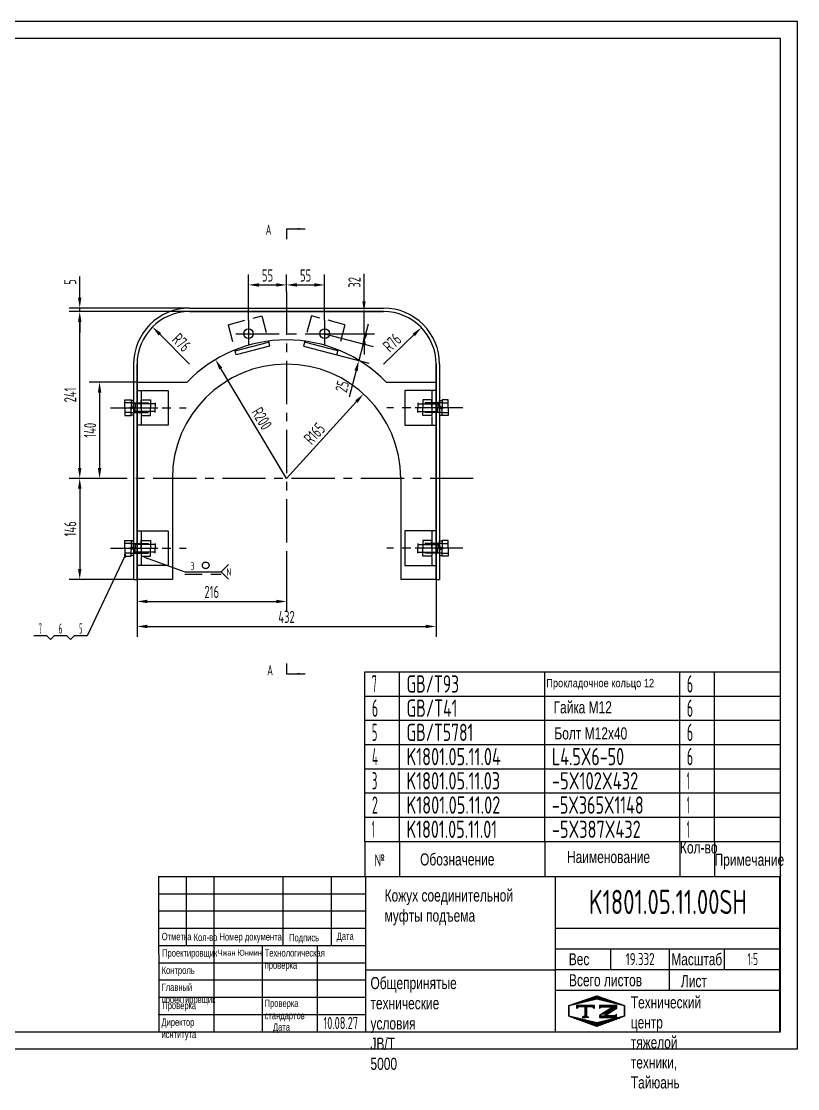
# Model space of a CAD drawing. Header units: millimetres. Extents: x 0 to 2100, y -57 to 1485.
# Drawn here: x 979 to 2100, y -57 to 1485 of the extents above; entities that cross this region are included whole.
import ezdxf
from ezdxf.enums import TextEntityAlignment as Align

# ---------------------------------------------------------------- set-up
doc = ezdxf.new("R2010")
doc.units = ezdxf.units.MM
doc.header["$LTSCALE"] = 50
doc.linetypes.add('F', pattern=[0.75, 0.5, -0.25])
doc.linetypes.add('G', pattern=[2, 1.25, -0.25, 0.25, -0.25])
for name, color, linetype in [('01', 7, 'Continuous'), ('02', 1, 'Continuous'), ('04', 2, 'F'), ('05', 4, 'G'), ('08', 1, 'Continuous'), ('11', 3, 'Continuous'), ('13', 3, 'Continuous'), ('THICK', 7, 'Continuous')]:
    doc.layers.add(name, color=color, linetype=linetype)
doc.styles.get("Standard").update_dxf_attribs({"font": 'isocp', "width": 0.707, "bigfont": 'intecad.shx'})
doc.dimstyles.new('INTE', dxfattribs={"dimscale": 5, "dimtxt": 3.5, "dimasz": 3, "dimexe": 3, "dimexo": 0, "dimgap": 1, "dimtad": 1, "dimdec": 0, "dimdsep": 46, "dimtxsty": 'Standard', "dimcen": 0, "dimclrd": 1, "dimclre": 1, "dimclrt": 3, "dimaunit": 1, "dimadec": 0, "dimazin": 0, "dimtfac": 1, "dimtmove": 0, "dimatfit": 0, "dimfxl": 1, "dimarcsym": 0})

# ---------------------------------------------------------------- blocks, each defined once
blk = doc.blocks.new('*U3')
at = {"layer": '01'}
for p, q in [((-10.7, 3.6), (-10.7, 0)), ((0, 3.6), (-10.7, 3.6)), ((-10.7, 0), (0, 0)), ((0, 0), (-2.1, 3.6)), ((0, 3.6), (2.1, 0)), ((0, 3.6), (10.7, 3.6)), ((10.7, 0), (0, 0)), ((10.7, 3.6), (10.7, 0))]:
    blk.add_line(p, q, dxfattribs=at)
at = {"layer": '05'}
blk.add_line((0, 5.7), (0, -2.1), dxfattribs=at)
blk = doc.blocks.new('*D5')
at = {"layer": '08', "color": 1, "lineweight": -2}
for p, q in [((1361.7, 717.9), (1361.7, 631.7)), ((1145.7, 678.6), (1145.7, 631.7)), ((1160.7, 646.7), (1346.7, 646.7))]:
    blk.add_line(p, q, dxfattribs=at)
at = {"layer": '08', "color": 1}
for points in [[(1160.7, 649.2), (1160.7, 644.2), (1145.7, 646.7)], [(1346.7, 649.2), (1346.7, 644.2), (1361.7, 646.7)]]:
    blk.add_solid(points, dxfattribs=at)
at = {"layer": 'Defpoints', "color": 0}
for p in [(1361.7, 717.9), (1145.7, 678.6), (1361.7, 646.7)]:
    blk.add_point(p, dxfattribs=at)
at = {"layer": '08', "color": 3, "insert": (1253.7, 660.5), "char_height": 17.5, "attachment_point": 5}
blk.add_mtext('216', dxfattribs=at)
blk = doc.blocks.new('*D6')
at = {"layer": '08', "color": 1, "lineweight": -2}
for p, q in [((1145.7, 678.6), (1145.7, 595.6)), ((1577.7, 678.6), (1577.7, 595.6)), ((1160.7, 610.6), (1562.7, 610.6))]:
    blk.add_line(p, q, dxfattribs=at)
at = {"layer": '08', "color": 1}
for points in [[(1160.7, 613.1), (1160.7, 608.1), (1145.7, 610.6)], [(1562.7, 613.1), (1562.7, 608.1), (1577.7, 610.6)]]:
    blk.add_solid(points, dxfattribs=at)
at = {"layer": 'Defpoints', "color": 0}
for p in [(1145.7, 678.6), (1577.7, 678.6), (1577.7, 610.6)]:
    blk.add_point(p, dxfattribs=at)
at = {"layer": '08', "color": 3, "insert": (1361.7, 624.4), "char_height": 17.5, "attachment_point": 5}
blk.add_mtext('432', dxfattribs=at)
blk = doc.blocks.new('*D7')
at = {"layer": '08', "color": 1, "lineweight": -2}
blk.add_line((1361.7, 824.6), (1462.7, 935.5), dxfattribs=at)
at = {"layer": '08', "color": 1}
blk.add_solid([(1460.9, 937.2), (1464.6, 933.8), (1472.8, 946.6)], dxfattribs=at)
at = {"layer": 'Defpoints', "color": 0}
for p in [(1472.8, 946.6), (1361.7, 824.6)]:
    blk.add_point(p, dxfattribs=at)
at = {"layer": '08', "color": 3, "insert": (1402, 889.3), "char_height": 17.5, "attachment_point": 5, "rotation": 47.6604}
blk.add_mtext('R165', dxfattribs=at)
blk = doc.blocks.new('*D8')
at = {"layer": '08', "color": 1, "lineweight": -2}
blk.add_line((1361.7, 824.6), (1266.7, 983.4), dxfattribs=at)
at = {"layer": '08', "color": 1}
blk.add_solid([(1268.8, 984.6), (1264.5, 982.1), (1259, 996.2)], dxfattribs=at)
at = {"layer": 'Defpoints', "color": 0}
for p in [(1259, 996.2), (1361.7, 824.6)]:
    blk.add_point(p, dxfattribs=at)
at = {"layer": '08', "color": 3, "insert": (1326, 911), "char_height": 17.5, "attachment_point": 5, "rotation": 300.896}
blk.add_mtext('R200', dxfattribs=at)
blk = doc.blocks.new('*D9')
at = {"layer": '08', "color": 1, "lineweight": -2}
for p, q in [((1473.6, 1080.6), (1473.6, 1120)), ((1433.3, 1065.6), (1488.6, 1065.6)), ((1473.6, 1033.6), (1473.6, 1065.6)), ((1433.3, 1033.6), (1488.6, 1033.6)), ((1473.6, 1018.6), (1473.6, 1003.6))]:
    blk.add_line(p, q, dxfattribs=at)
at = {"layer": '08', "color": 1}
for points in [[(1471.1, 1080.6), (1476.1, 1080.6), (1473.6, 1065.6)], [(1471.1, 1018.6), (1476.1, 1018.6), (1473.6, 1033.6)]]:
    blk.add_solid(points, dxfattribs=at)
at = {"layer": 'Defpoints', "color": 0}
for p in [(1433.3, 1065.6), (1473.6, 1065.6), (1433.3, 1033.6)]:
    blk.add_point(p, dxfattribs=at)
at = {"layer": '08', "color": 3, "insert": (1459.8, 1107.8), "char_height": 17.5, "attachment_point": 5, "rotation": 90}
blk.add_mtext('32', dxfattribs=at)
blk = doc.blocks.new('*D10')
at = {"layer": '08', "color": 1, "lineweight": -2}
for p, q in [((1416.7, 1033.6), (1486.9, 1015.1)), ((1476.2, 1033.5), (1480, 1048)), ((1472.4, 1019), (1466, 994.8)), ((1410.3, 1009.4), (1480.5, 991)), ((1462.2, 980.3), (1452.2, 942.1))]:
    blk.add_line(p, q, dxfattribs=at)
at = {"layer": '08', "color": 1}
for points in [[(1473.8, 1034.1), (1478.6, 1032.8), (1472.4, 1019)], [(1459.8, 980.9), (1464.6, 979.6), (1466, 994.8)]]:
    blk.add_solid(points, dxfattribs=at)
at = {"layer": 'Defpoints', "color": 0}
for p in [(1416.7, 1033.6), (1410.3, 1009.4), (1466, 994.8)]:
    blk.add_point(p, dxfattribs=at)
at = {"layer": '08', "color": 3, "insert": (1442, 957.4), "char_height": 17.5, "attachment_point": 5, "rotation": 75.2564}
blk.add_mtext('25', dxfattribs=at)
blk = doc.blocks.new('*D11')
at = {"layer": '08', "color": 1, "lineweight": -2}
blk.add_line((1221.7, 989.6), (1178.6, 1032.8), dxfattribs=at)
at = {"layer": '08', "color": 1}
blk.add_solid([(1180.4, 1034.6), (1176.8, 1031), (1168, 1043.4)], dxfattribs=at)
at = {"layer": 'Defpoints', "color": 0}
for p in [(1168, 1043.4), (1221.7, 989.6)]:
    blk.add_point(p, dxfattribs=at)
at = {"layer": '08', "color": 3, "insert": (1209.9, 1020.9), "char_height": 17.5, "attachment_point": 5, "rotation": 314.9168}
blk.add_mtext('R76', dxfattribs=at)
blk = doc.blocks.new('*D12')
at = {"layer": '08', "color": 1, "lineweight": -2}
blk.add_line((1501.7, 989.6), (1545.6, 1032), dxfattribs=at)
at = {"layer": '08', "color": 1}
blk.add_solid([(1543.8, 1033.8), (1547.3, 1030.2), (1556.4, 1042.4)], dxfattribs=at)
at = {"layer": 'Defpoints', "color": 0}
for p in [(1556.4, 1042.4), (1501.7, 989.6)]:
    blk.add_point(p, dxfattribs=at)
at = {"layer": '08', "color": 3, "insert": (1514.1, 1020.7), "char_height": 17.5, "attachment_point": 5, "rotation": 44.0065}
blk.add_mtext('R76', dxfattribs=at)
blk = doc.blocks.new('*D13')
at = {"layer": '08', "color": 1, "lineweight": -2}
for p, q in [((1306.7, 1053.2), (1306.7, 1119.1)), ((1361.7, 1094.5), (1361.7, 1119.1)), ((1321.7, 1104.1), (1346.7, 1104.1))]:
    blk.add_line(p, q, dxfattribs=at)
at = {"layer": '08', "color": 1}
for points in [[(1321.7, 1106.6), (1321.7, 1101.6), (1306.7, 1104.1)], [(1346.7, 1106.6), (1346.7, 1101.6), (1361.7, 1104.1)]]:
    blk.add_solid(points, dxfattribs=at)
at = {"layer": 'Defpoints', "color": 0}
for p in [(1361.7, 1104.1), (1361.7, 1094.5), (1306.7, 1053.2)]:
    blk.add_point(p, dxfattribs=at)
at = {"layer": '08', "color": 3, "insert": (1334.2, 1117.8), "char_height": 17.5, "attachment_point": 5}
blk.add_mtext('55', dxfattribs=at)
blk = doc.blocks.new('*D14')
at = {"layer": '08', "color": 1, "lineweight": -2}
for p, q in [((1361.7, 1094.5), (1361.7, 1119.1)), ((1416.7, 1053.2), (1416.7, 1119.1)), ((1376.7, 1104.1), (1401.7, 1104.1))]:
    blk.add_line(p, q, dxfattribs=at)
at = {"layer": '08', "color": 1}
for points in [[(1376.7, 1106.6), (1376.7, 1101.6), (1361.7, 1104.1)], [(1401.7, 1106.6), (1401.7, 1101.6), (1416.7, 1104.1)]]:
    blk.add_solid(points, dxfattribs=at)
at = {"layer": 'Defpoints', "color": 0}
for p in [(1416.7, 1104.1), (1361.7, 1094.5), (1416.7, 1053.2)]:
    blk.add_point(p, dxfattribs=at)
at = {"layer": '08', "color": 3, "insert": (1389.2, 1117.8), "char_height": 17.5, "attachment_point": 5}
blk.add_mtext('55', dxfattribs=at)
blk = doc.blocks.new('*D15')
at = {"layer": '08', "color": 1, "lineweight": -2}
for p, q in [((1145.7, 963.6), (1076.6, 963.6)), ((1091.6, 948.6), (1091.6, 839.6)), ((1091.8, 824.6), (1076.6, 824.6))]:
    blk.add_line(p, q, dxfattribs=at)
at = {"layer": '08', "color": 1}
for points in [[(1089.1, 948.6), (1094.1, 948.6), (1091.6, 963.6)], [(1089.1, 839.6), (1094.1, 839.6), (1091.6, 824.6)]]:
    blk.add_solid(points, dxfattribs=at)
at = {"layer": 'Defpoints', "color": 0}
for p in [(1145.7, 963.6), (1091.6, 824.6), (1091.8, 824.6)]:
    blk.add_point(p, dxfattribs=at)
at = {"layer": '08', "color": 3, "insert": (1077.9, 894.1), "char_height": 17.5, "attachment_point": 5, "rotation": 90}
blk.add_mtext('140', dxfattribs=at)
blk = doc.blocks.new('*D16')
at = {"layer": '08', "color": 1, "lineweight": -2}
for p, q in [((1221.7, 1065.6), (1047.9, 1065.6)), ((1062.9, 839.6), (1062.9, 1050.6)), ((1091.8, 824.6), (1047.9, 824.6))]:
    blk.add_line(p, q, dxfattribs=at)
at = {"layer": '08', "color": 1}
for points in [[(1060.4, 1050.6), (1065.4, 1050.6), (1062.9, 1065.6)], [(1060.4, 839.6), (1065.4, 839.6), (1062.9, 824.6)]]:
    blk.add_solid(points, dxfattribs=at)
at = {"layer": 'Defpoints', "color": 0}
for p in [(1062.9, 1065.6), (1221.7, 1065.6), (1091.8, 824.6)]:
    blk.add_point(p, dxfattribs=at)
at = {"layer": '08', "color": 3, "insert": (1049.2, 945.1), "char_height": 17.5, "attachment_point": 5, "rotation": 90}
blk.add_mtext('241', dxfattribs=at)
blk = doc.blocks.new('*D17')
at = {"layer": '08', "color": 1, "lineweight": -2}
for p, q in [((1062.9, 1085.6), (1062.9, 1116.1)), ((1221.7, 1070.6), (1047.9, 1070.6)), ((1221.7, 1065.6), (1047.9, 1065.6)), ((1062.9, 1065.6), (1062.9, 1070.6)), ((1062.9, 1050.6), (1062.9, 1035.6))]:
    blk.add_line(p, q, dxfattribs=at)
at = {"layer": '08', "color": 1}
for points in [[(1060.4, 1085.6), (1065.4, 1085.6), (1062.9, 1070.6)], [(1060.4, 1050.6), (1065.4, 1050.6), (1062.9, 1065.6)]]:
    blk.add_solid(points, dxfattribs=at)
at = {"layer": 'Defpoints', "color": 0}
for p in [(1062.9, 1070.6), (1221.7, 1070.6), (1221.7, 1065.6)]:
    blk.add_point(p, dxfattribs=at)
at = {"layer": '08', "color": 3, "insert": (1049.2, 1108.3), "char_height": 17.5, "attachment_point": 5, "rotation": 90}
blk.add_mtext('5', dxfattribs=at)
blk = doc.blocks.new('*D18')
at = {"layer": '08', "color": 1, "lineweight": -2}
for p, q in [((1091.8, 824.6), (1047.9, 824.6)), ((1062.9, 809.6), (1062.9, 693.6)), ((1140.7, 678.6), (1047.9, 678.6))]:
    blk.add_line(p, q, dxfattribs=at)
at = {"layer": '08', "color": 1}
for points in [[(1060.4, 809.6), (1065.4, 809.6), (1062.9, 824.6)], [(1060.4, 693.6), (1065.4, 693.6), (1062.9, 678.6)]]:
    blk.add_solid(points, dxfattribs=at)
at = {"layer": 'Defpoints', "color": 0}
for p in [(1091.8, 824.6), (1062.9, 678.6), (1140.7, 678.6)]:
    blk.add_point(p, dxfattribs=at)
at = {"layer": '08', "color": 3, "insert": (1049.2, 751.6), "char_height": 17.5, "attachment_point": 5, "rotation": 90}
blk.add_mtext('146', dxfattribs=at)
blk = doc.blocks.new('*U44')
at = {"layer": '01'}
for points in [[(415, 292), (25, 292)], [(25, 292), (25, 5)], [(415, 5), (415, 292)], [(25, 5), (415, 5)]]:
    blk.add_lwpolyline(points, dxfattribs=at)
at = {"layer": '02'}
for points in [[(420, 297), (0, 297)], [(0, 297), (0, 0)], [(420, 0), (420, 297)], [(0, 0), (420, 0)]]:
    blk.add_lwpolyline(points, dxfattribs=at)
blk = doc.blocks.new('*U47')
at = {"layer": '01'}
for p, q in [((0, -35), (0, 0)), ((600, -35), (600, 0))]:
    blk.add_line(p, q, dxfattribs=at)
at = {"layer": '02'}
for p, q in [((0, 0), (50, 0)), ((50, -35), (50, 0)), ((50, 0), (260, 0)), ((260, -35), (260, 0)), ((260, 0), (455, 0)), ((455, -35), (455, 0)), ((455, 0), (505, 0)), ((505, -35), (505, 0)), ((505, 0), (600, 0))]:
    blk.add_line(p, q, dxfattribs=at)
blk = doc.blocks.new('*U48')
at = {"layer": '01'}
for p, q in [((0, -35), (0, 0)), ((600, -35), (600, 0))]:
    blk.add_line(p, q, dxfattribs=at)
at = {"layer": '02'}
for p, q in [((0, 0), (50, 0)), ((50, -35), (50, 0)), ((50, 0), (260, 0)), ((260, -35), (260, 0)), ((260, 0), (455, 0)), ((455, -35), (455, 0)), ((455, 0), (505, 0)), ((505, -35), (505, 0)), ((505, 0), (600, 0))]:
    blk.add_line(p, q, dxfattribs=at)
blk = doc.blocks.new('*U49')
at = {"layer": '01'}
for p, q in [((0, -35), (0, 0)), ((600, -35), (600, 0))]:
    blk.add_line(p, q, dxfattribs=at)
at = {"layer": '02'}
for p, q in [((0, 0), (50, 0)), ((50, -35), (50, 0)), ((50, 0), (260, 0)), ((260, -35), (260, 0)), ((260, 0), (455, 0)), ((455, -35), (455, 0)), ((455, 0), (505, 0)), ((505, -35), (505, 0)), ((505, 0), (600, 0))]:
    blk.add_line(p, q, dxfattribs=at)
blk = doc.blocks.new('*U50')
at = {"layer": '01'}
for p, q in [((0, -35), (0, 0)), ((600, -35), (600, 0))]:
    blk.add_line(p, q, dxfattribs=at)
at = {"layer": '02'}
for p, q in [((0, 0), (50, 0)), ((50, -35), (50, 0)), ((50, 0), (260, 0)), ((260, -35), (260, 0)), ((260, 0), (455, 0)), ((455, -35), (455, 0)), ((455, 0), (505, 0)), ((505, -35), (505, 0)), ((505, 0), (600, 0))]:
    blk.add_line(p, q, dxfattribs=at)
blk = doc.blocks.new('*U51')
at = {"layer": '01'}
for p, q in [((0, -35), (0, 0)), ((600, -35), (600, 0))]:
    blk.add_line(p, q, dxfattribs=at)
at = {"layer": '02'}
for p, q in [((0, 0), (50, 0)), ((50, -35), (50, 0)), ((50, 0), (260, 0)), ((260, -35), (260, 0)), ((260, 0), (455, 0)), ((455, -35), (455, 0)), ((455, 0), (505, 0)), ((505, -35), (505, 0)), ((505, 0), (600, 0))]:
    blk.add_line(p, q, dxfattribs=at)
blk = doc.blocks.new('*U52')
at = {"layer": '01'}
for p, q in [((0, -35), (0, 0)), ((600, -35), (600, 0))]:
    blk.add_line(p, q, dxfattribs=at)
at = {"layer": '02'}
for p, q in [((0, 0), (50, 0)), ((50, -35), (50, 0)), ((50, 0), (260, 0)), ((260, -35), (260, 0)), ((260, 0), (455, 0)), ((455, -35), (455, 0)), ((455, 0), (505, 0)), ((505, -35), (505, 0)), ((505, 0), (600, 0))]:
    blk.add_line(p, q, dxfattribs=at)
blk = doc.blocks.new('*U53')
at = {"layer": '01'}
for p, q in [((0, -35), (0, 0)), ((0, 0), (50, 0)), ((50, 0), (260, 0)), ((260, 0), (455, 0)), ((455, 0), (505, 0)), ((505, 0), (600, 0)), ((600, -35), (600, 0))]:
    blk.add_line(p, q, dxfattribs=at)
at = {"layer": '02'}
for p, q in [((50, -35), (50, 0)), ((260, -35), (260, 0)), ((455, -35), (455, 0)), ((505, -35), (505, 0))]:
    blk.add_line(p, q, dxfattribs=at)
blk = doc.blocks.new('*X57')
at = {"color": 0}
for p, q in [((127.06, 7.8), (132.06, 7.8)), ((127.06, 7.5), (132.06, 7.5)), ((127.06, 7.2), (127.32, 7.2)), ((129.23, 6.3), (131.04, 6.3)), ((129.7, 6.6), (131.51, 6.6)), ((130.16, 6.9), (131.98, 6.9)), ((130.62, 7.2), (132.06, 7.2)), ((127.84, 5.4), (129.64, 5.4)), ((128.3, 5.7), (130.1, 5.7)), ((128.77, 6), (130.57, 6))]:
    blk.add_line(p, q, dxfattribs=at)
blk = doc.blocks.new('*X58')
at = {"color": 0}
for p, q in [((127.06, 4.8), (132.06, 4.8)), ((127.06, 4.5), (132.06, 4.5)), ((131.84, 5.1), (132.06, 5.1))]:
    blk.add_line(p, q, dxfattribs=at)
blk = doc.blocks.new('*X56')
at = {"color": 0}
for p, q in [((122.34, 4.5), (123.72, 4.5)), ((122.82, 4.8), (123.24, 4.8))]:
    blk.add_line(p, q, dxfattribs=at)
blk = doc.blocks.new('*X55')
at = {"color": 0}
for p, q in [((120.53, 7.8), (125.53, 7.8)), ((120.53, 7.5), (125.53, 7.5)), ((120.53, 7.2), (120.79, 7.2)), ((125.27, 7.2), (125.53, 7.2))]:
    blk.add_line(p, q, dxfattribs=at)
blk = doc.blocks.new('*X54')
at = {"color": 0}
for p, q in [((122.38, 9.3), (124.32, 9.3)), ((123.24, 9.6), (125.52, 9.6)), ((124.1, 9.9), (128.52, 9.9)), ((124.97, 10.2), (127.67, 10.2)), ((125.83, 10.5), (126.82, 10.5)), ((127.02, 9.6), (129.37, 9.6)), ((128.22, 9.3), (130.22, 9.3)), ((118.22, 7.8), (118.32, 7.8)), ((118.22, 7.5), (118.27, 7.5)), ((118.22, 7.2), (118.27, 7.2)), ((118.22, 6.9), (118.27, 6.9)), ((118.22, 6.6), (118.27, 6.6)), ((118.22, 6.3), (118.27, 6.3)), ((118.94, 8.1), (119.52, 8.1)), ((119.8, 8.4), (120.72, 8.4)), ((120.66, 8.7), (121.92, 8.7)), ((121.52, 9), (123.12, 9)), ((129.42, 9), (131.07, 9)), ((130.62, 8.7), (131.92, 8.7)), ((131.82, 8.4), (132.77, 8.4)), ((133.02, 8.1), (133.62, 8.1)), ((134.22, 7.8), (134.32, 7.8)), ((134.27, 7.5), (134.32, 7.5)), ((134.27, 7.2), (134.32, 7.2)), ((134.27, 6.9), (134.32, 6.9)), ((134.27, 6.6), (134.32, 6.6)), ((134.27, 6.3), (134.32, 6.3)), ((118.22, 6), (118.27, 6)), ((118.22, 5.7), (118.27, 5.7)), ((118.22, 5.4), (118.27, 5.4)), ((118.22, 5.1), (118.27, 5.1)), ((118.22, 4.8), (118.27, 4.8)), ((118.79, 4.5), (119.42, 4.5)), ((119.61, 4.2), (120.62, 4.2)), ((120.43, 3.9), (121.82, 3.9)), ((121.26, 3.6), (123.02, 3.6)), ((122.08, 3.3), (124.22, 3.3)), ((128.32, 3.3), (130.51, 3.3)), ((129.52, 3.6), (131.32, 3.6)), ((130.72, 3.9), (132.14, 3.9)), ((131.92, 4.2), (132.95, 4.2)), ((133.12, 4.5), (133.76, 4.5)), ((134.27, 6), (134.32, 6)), ((134.27, 5.7), (134.32, 5.7)), ((134.27, 5.4), (134.32, 5.4)), ((134.27, 5.1), (134.32, 5.1)), ((134.27, 4.8), (134.32, 4.8)), ((122.91, 3), (125.42, 3)), ((123.73, 2.7), (128.89, 2.7)), ((124.55, 2.4), (128.07, 2.4)), ((125.38, 2.1), (127.26, 2.1)), ((126.2, 1.8), (126.45, 1.8)), ((127.12, 3), (129.7, 3))]:
    blk.add_line(p, q, dxfattribs=at)

msp = doc.modelspace()

# ---------------------------------------------------------------- linework, layer by layer
for p, q in [((1221.7, 1070.6), (1501.7, 1070.6)), ((1501.7, 1065.6), (1221.7, 1065.6)), ((1221.7, 1065.6), (1501.7, 1065.6)), ((1221.7, 1065.6), (1501.7, 1065.6)), ((1287.3, 1008.9), (1335.7, 1021.6)), ((1335.4, 1022.9), (1337.2, 1015.8)), ((1388, 1022.9), (1386.1, 1015.8)), ((1436, 1008.9), (1387.7, 1021.6)), ((1288.9, 1003.1), (1287, 1010.1)), ((1337.2, 1015.8), (1288.9, 1003.1)), ((1386.1, 1015.8), (1434.5, 1003.1)), ((1434.5, 1003.1), (1436.4, 1010.1)), ((1140.7, 989.6), (1140.7, 678.6)), ((1145.7, 678.6), (1145.7, 989.6)), ((1145.7, 989.6), (1145.7, 678.6)), ((1145.7, 989.6), (1145.7, 963.6)), ((1577.7, 678.6), (1577.7, 989.6)), ((1577.7, 989.6), (1577.7, 963.6)), ((1582.7, 989.6), (1582.7, 678.6)), ((1145.7, 963.6), (1217.9, 963.6)), ((1505.5, 963.6), (1577.7, 963.6)), ((1145.7, 901.6), (1145.7, 951.6)), ((1145.7, 951.6), (1190.7, 951.6)), ((1190.7, 951.6), (1190.7, 901.6)), ((1577.7, 951.6), (1532.7, 951.6)), ((1532.7, 951.6), (1532.7, 901.6)), ((1577.7, 901.6), (1577.7, 951.6)), ((1190.7, 901.6), (1145.7, 901.6)), ((1532.7, 901.6), (1577.7, 901.6)), ((1196.7, 824.6), (1196.7, 678.6)), ((1526.7, 824.6), (1526.7, 678.6)), ((1145.7, 748.6), (1190.7, 748.6)), ((1145.7, 698.6), (1145.7, 748.6)), ((1190.7, 748.6), (1190.7, 698.6)), ((1532.7, 748.6), (1532.7, 698.6)), ((1577.7, 748.6), (1532.7, 748.6)), ((1577.7, 698.6), (1577.7, 748.6)), ((1190.7, 698.6), (1145.7, 698.6)), ((1532.7, 698.6), (1577.7, 698.6)), ((1140.7, 678.6), (1145.7, 678.6)), ((1196.7, 678.6), (1145.7, 678.6)), ((1577.7, 678.6), (1526.7, 678.6)), ((1577.7, 678.6), (1582.7, 678.6))]:
    msp.add_line(p, q)
for centre in [(1306.7, 1033.6), (1416.7, 1033.6)]:
    msp.add_circle(centre, 7)
for centre, radius, start, end in [((1221.7, 989.6), 81, 90, 180), ((1221.7, 989.6), 76, 90, 180), ((1221.7, 989.6), 76, 90, 180), ((1221.7, 989.6), 76, 90, 180), ((1501.7, 989.6), 81, 0, 90), ((1501.7, 989.6), 76, 0, 90), ((1501.7, 989.6), 76, 0, 90), ((1501.7, 989.6), 76, 0, 90), ((1361.7, 824.6), 200, 44.0272, 135.9728), ((1361.7, 824.6), 165, 0, 180)]:
    msp.add_arc(centre, radius, start, end)
at = {"layer": '01'}
for p, q in [((1361.7, 1185.1), (1361.7, 1170.1)), ((1128.3, 926.6), (1128.3, 938)), ((1128.3, 938), (1137.1, 938)), ((1137.1, 933.6), (1128.3, 933.6)), ((1128.3, 926.6), (1128.3, 915.2)), ((1137.1, 938), (1137.1, 926.6)), ((1137.1, 915.2), (1137.1, 926.6)), ((1143.1, 933.6), (1143.1, 926.6)), ((1143.1, 919.6), (1143.1, 926.6)), ((1151.7, 926.6), (1151.7, 938)), ((1151.7, 926.6), (1151.7, 915.2)), ((1571.7, 926.6), (1571.7, 938)), ((1571.7, 926.6), (1571.7, 915.2)), ((1580.3, 933.6), (1580.3, 926.6)), ((1580.3, 919.6), (1580.3, 926.6)), ((1586.3, 938), (1586.3, 926.6)), ((1595.1, 938), (1586.3, 938)), ((1586.3, 933.6), (1595.1, 933.6)), ((1586.3, 915.2), (1586.3, 926.6)), ((1595.1, 926.6), (1595.1, 938)), ((1595.1, 926.6), (1595.1, 915.2)), ((1137.1, 919.6), (1128.3, 919.6)), ((1128.3, 915.2), (1137.1, 915.2)), ((1586.3, 919.6), (1595.1, 919.6)), ((1595.1, 915.2), (1586.3, 915.2)), ((1128.3, 723.6), (1128.3, 735)), ((1128.3, 735), (1137.1, 735)), ((1137.1, 730.6), (1128.3, 730.6)), ((1137.1, 735), (1137.1, 723.6)), ((1143.1, 730.6), (1143.1, 723.6)), ((1151.7, 723.6), (1151.7, 735)), ((1571.7, 723.6), (1571.7, 735)), ((1580.3, 730.6), (1580.3, 723.6)), ((1586.3, 735), (1586.3, 723.6)), ((1595.1, 735), (1586.3, 735)), ((1586.3, 730.6), (1595.1, 730.6)), ((1595.1, 723.6), (1595.1, 735)), ((1128.3, 723.6), (1128.3, 712.2)), ((1137.1, 716.6), (1128.3, 716.6)), ((1128.3, 712.2), (1137.1, 712.2)), ((1137.1, 712.2), (1137.1, 723.6)), ((1143.1, 716.6), (1143.1, 723.6)), ((1151.7, 723.6), (1151.7, 712.2)), ((1571.7, 723.6), (1571.7, 712.2)), ((1580.3, 716.6), (1580.3, 723.6)), ((1586.3, 712.2), (1586.3, 723.6)), ((1586.3, 716.6), (1595.1, 716.6)), ((1595.1, 712.2), (1586.3, 712.2)), ((1595.1, 723.6), (1595.1, 712.2)), ((1361.7, 557.1), (1361.7, 542.1)), ((1475, 300), (2075, 300)), ((1475, 300), (1475, 249.2)), ((1525, 300), (1525, 249.2)), ((1735, 300), (1735, 249.2)), ((1930, 300), (1930, 249.2)), ((1980, 300), (1980, 249.2))]:
    msp.add_line(p, q, dxfattribs=at)
at = {"layer": '01', "color": 7, "linetype": 'Continuous'}
msp.add_line((1577.7, 989.6), (1577.7, 678.6), dxfattribs=at)
at = {"layer": '01'}
for p in [(2074.3, 248.2), (2074.3, 248.1), (2075, 250)]:
    msp.add_point(p, dxfattribs=at)
at = {"layer": '02'}
for p, q in [((1361.7, 1185.1), (1388.7, 1185.1)), ((1172.1, 932.2), (1143.1, 932.2)), ((1551.3, 932.2), (1580.3, 932.2)), ((1172.1, 921), (1143.1, 921)), ((1551.3, 921), (1580.3, 921)), ((1172.1, 729.2), (1143.1, 729.2)), ((1551.3, 729.2), (1580.3, 729.2)), ((1128.3, 712.2), (1073.7, 597.2)), ((1172.1, 718), (1143.1, 718)), ((1551.3, 718), (1580.3, 718)), ((1015.3, 597.2), (996.7, 597.2)), ((1020.6, 591.9), (1015.3, 597.2)), ((1025.9, 597.2), (1020.6, 591.9)), ((1044.5, 597.2), (1025.9, 597.2)), ((1049.8, 591.9), (1044.5, 597.2)), ((1055.1, 597.2), (1049.8, 591.9)), ((1073.7, 597.2), (1055.1, 597.2)), ((1361.7, 542.1), (1388.7, 542.1))]:
    msp.add_line(p, q, dxfattribs=at)
for points in [[(1388.7, 1185.1, 0, 2.7, 0), (1377.9, 1185.1, 0, 0, 0)], [(1151.7, 712.2, 0, 2.4, 0), (1161.6, 708.6, 2.4, 2.4, 0)], [(1388.7, 542.1, 0, 2.7, 0), (1377.9, 542.1, 0, 0, 0)]]:
    msp.add_lwpolyline(points, format="xyseb", dxfattribs=at)
for points in [[(1161.6, 708.6), (1214.9, 689.3), (1267.4, 689.3)], [(1278, 699.9), (1267.4, 689.3), (1278, 678.7)]]:
    msp.add_lwpolyline(points, dxfattribs=at)
at = {"layer": '04', "color": 2, "linetype": 'F'}
for p, q in [((1277.4, 1046.6), (1325.8, 1059.3)), ((1325.8, 1059.3), (1335.4, 1022.9)), ((1397.6, 1059.3), (1388, 1022.9)), ((1446, 1046.6), (1397.6, 1059.3)), ((1277.4, 1046.6), (1287, 1010.1)), ((1446, 1046.6), (1436.4, 1010.1)), ((1151.7, 951.6), (1151.7, 901.6)), ((1571.7, 951.6), (1571.7, 901.6)), ((1137.1, 933.6), (1172.1, 933.6)), ((1151.7, 938), (1165, 938)), ((1165, 938), (1165, 926.6)), ((1165, 915.2), (1165, 926.6)), ((1172.1, 933.6), (1172.1, 926.6)), ((1172.1, 919.6), (1172.1, 926.6)), ((1586.3, 933.6), (1551.3, 933.6)), ((1551.3, 933.6), (1551.3, 926.6)), ((1551.3, 919.6), (1551.3, 926.6)), ((1571.7, 938), (1558.4, 938)), ((1558.4, 938), (1558.4, 926.6)), ((1558.4, 915.2), (1558.4, 926.6)), ((1137.1, 919.6), (1172.1, 919.6)), ((1151.7, 915.2), (1165, 915.2)), ((1586.3, 919.6), (1551.3, 919.6)), ((1571.7, 915.2), (1558.4, 915.2)), ((1151.7, 748.6), (1151.7, 698.6)), ((1571.7, 748.6), (1571.7, 698.6)), ((1137.1, 730.6), (1172.1, 730.6)), ((1151.7, 735), (1165, 735)), ((1165, 735), (1165, 723.6)), ((1172.1, 730.6), (1172.1, 723.6)), ((1586.3, 730.6), (1551.3, 730.6)), ((1551.3, 730.6), (1551.3, 723.6)), ((1571.7, 735), (1558.4, 735)), ((1558.4, 735), (1558.4, 723.6)), ((1137.1, 716.6), (1172.1, 716.6)), ((1151.7, 712.2), (1165, 712.2)), ((1165, 712.2), (1165, 723.6)), ((1172.1, 716.6), (1172.1, 723.6)), ((1551.3, 716.6), (1551.3, 723.6)), ((1586.3, 716.6), (1551.3, 716.6)), ((1558.4, 712.2), (1558.4, 723.6)), ((1571.7, 712.2), (1558.4, 712.2))]:
    msp.add_line(p, q, dxfattribs=at)
at = {"layer": '04'}
msp.add_line((1214.9, 686.1), (1267.4, 686.1), dxfattribs=at)
at = {"layer": '05'}
for p, q in [((1361.7, 1094.5), (1361.7, 717.9)), ((1125.2, 926.6), (1175.6, 926.6)), ((1150.6, 926.6), (1166, 926.6)), ((1598.2, 926.6), (1547.7, 926.6)), ((1572.7, 926.6), (1557.3, 926.6)), ((1631.5, 824.6), (1091.8, 824.6)), ((1125.2, 723.6), (1175.6, 723.6)), ((1150.6, 723.6), (1166, 723.6)), ((1598.2, 723.6), (1547.7, 723.6)), ((1572.7, 723.6), (1557.3, 723.6))]:
    msp.add_line(p, q, dxfattribs=at)
at = {"layer": '05', "color": 4, "linetype": 'G'}
for p, q in [((1306.7, 1053.2), (1306.7, 1016.9)), ((1416.7, 1053.2), (1416.7, 1016.9)), ((1416.7, 1053.2), (1416.7, 1016.9)), ((1288.4, 1033.6), (1433.3, 1033.6)), ((1107.2, 926.6), (1216.6, 926.6)), ((1616.1, 926.6), (1506.7, 926.6)), ((1107.2, 723.6), (1216.6, 723.6)), ((1616.1, 723.6), (1506.7, 723.6))]:
    msp.add_line(p, q, dxfattribs=at)
at = {"layer": '05'}
msp.add_circle((1244.9, 698.9), 4.82, dxfattribs=at)
at = {"layer": 'THICK'}
for p, q in [((1176.7, 249.2), (1177.4, 25)), ((1176.7, 249.2), (2074.3, 249.2)), ((1217.2, 249.1), (1217.2, 249.2)), ((1217.2, 149.6), (1217.2, 249.2)), ((1257.1, 25), (1257.1, 249.2)), ((1356.7, 149.6), (1356.7, 249.2)), ((1426.5, 149.6), (1426.5, 249.2)), ((1476.3, 25), (1476.3, 249.2)), ((1750.4, 25), (1750.4, 249.2)), ((2074.3, 25), (2074.3, 249.2)), ((1177.4, 174.5), (1476.3, 174.5)), ((1750.4, 174.5), (2074.3, 174.5)), ((1177.4, 149.6), (1476.3, 149.6)), ((1326.8, 25), (1326.8, 149.6)), ((1406.6, 25), (1406.6, 149.6)), ((1750.4, 144.6), (2074.3, 144.6)), ((1830.1, 114.7), (1830.1, 144.6)), ((1914.8, 84.8), (1914.8, 144.6)), ((1994.5, 114.7), (1994.5, 144.6)), ((1476.3, 114.3), (1750.4, 114.3)), ((1750.4, 114.7), (2074.3, 114.7)), ((1750.4, 84.8), (2074.3, 84.8)), ((1177.4, 25), (2074.3, 25))]:
    msp.add_line(p, q, dxfattribs=at)
at = {"layer": 'THICK', "color": 3}
for p, q in [((1177.4, 224.3), (1476.3, 224.3)), ((1177.4, 199.4), (1476.3, 199.4)), ((1177.4, 124.7), (1476.3, 124.7)), ((1177.4, 99.7), (1476.3, 99.7)), ((1177.4, 74.8), (1476.3, 74.8)), ((1769.6, 62.9), (1810, 77)), ((1769.6, 47.2), (1769.6, 62.9)), ((1769.8, 62.6), (1809.7, 72.5)), ((1769.8, 47.6), (1769.8, 62.6)), ((1781.1, 58.4), (1781.1, 63.4)), ((1781.1, 63.4), (1806, 63.4)), ((1806, 63.4), (1806, 58.4)), ((1809.7, 72.5), (1849.6, 62.6)), ((1810, 77), (1849.8, 62.9)), ((1813.6, 63.4), (1813.6, 58.4)), ((1813.6, 63.4), (1838.5, 63.4)), ((1838.5, 63.4), (1838.5, 58.4)), ((1849.6, 62.6), (1849.6, 47.6)), ((1849.8, 62.9), (1849.8, 47.2)), ((1177.4, 49.9), (1476.3, 49.9)), ((1810, 32.5), (1769.6, 47.2)), ((1809.7, 37.7), (1769.8, 47.6)), ((1783.6, 60.9), (1781.1, 58.4)), ((1803.5, 60.9), (1783.6, 60.9)), ((1793.5, 48.4), (1788.7, 45.3)), ((1792.5, 60.9), (1792.5, 47.2)), ((1793.5, 60.9), (1793.5, 47.2)), ((1793.5, 48.4), (1798.4, 45.3)), ((1794.8, 60.9), (1794.8, 47.2)), ((1806, 58.4), (1803.5, 60.9)), ((1849.6, 47.6), (1809.7, 37.7)), ((1849.8, 47.2), (1810, 32.5)), ((1813.6, 58.4), (1816.1, 60.9)), ((1833.3, 60.9), (1813.6, 48.2)), ((1813.6, 48.2), (1813.6, 45.3)), ((1816.1, 60.9), (1833.3, 60.9)), ((1825.8, 50.3), (1822, 47.8)), ((1836.1, 47.8), (1822, 47.8)), ((1838.5, 58.4), (1825.8, 50.3)), ((1838.5, 50.3), (1836.1, 47.8)), ((1838.5, 45.3), (1838.5, 50.3)), ((1788.7, 45.3), (1793.5, 45.3)), ((1798.4, 45.3), (1793.5, 45.3)), ((1813.6, 45.3), (1838.5, 45.3))]:
    msp.add_line(p, q, dxfattribs=at)
for p in [(1177.4, 49.9), (1177.4, 25)]:
    msp.add_point(p, dxfattribs=at)

# ---------------------------------------------------------------- block references
at = {"rotation": 270}
for p in [(1137.1, 926.6), (1137.1, 723.6)]:
    msp.add_blockref('*U3', p, dxfattribs=at)
at = {"xscale": -1, "rotation": 90}
for p in [(1586.3, 926.6), (1586.3, 723.6)]:
    msp.add_blockref('*U3', p, dxfattribs=at)
at = {"layer": '01', "xscale": 5, "yscale": 5, "zscale": 5}
msp.add_blockref('*U44', (0, 0), dxfattribs=at)
at = {"layer": '01'}
for name, p in [('*U53', (1475, 545)), ('*U52', (1475, 510)), ('*U51', (1475, 475)), ('*U50', (1475, 440)), ('*U49', (1475, 405)), ('*U48', (1475, 370)), ('*U47', (1475, 335))]:
    msp.add_blockref(name, p, dxfattribs=at)
at = {"layer": 'THICK', "color": 3, "xscale": 4.98282276254497, "yscale": 4.982822762544686, "zscale": 4.98282276254471}
for name in ['*X54', '*X55', '*X57', '*X56', '*X58']:
    msp.add_blockref(name, (1180.5, 23.8), dxfattribs=at)

# ---------------------------------------------------------------- texts
at = {"layer": '01', "attachment_point": 1}
for s, insert, char_height in [('{\\fArial|b0|i0|c204|p34;\\W0.8;\\C3;Прокладочное кольцо 12}', (1736.8, 534.8), 12), ('{\\fArial|b0|i0|c204|p34;\\C3;Гайка М12}', (1747.4, 502.5), 17.5), ('{\\fArial|b0|i0|c204|p34;\\C3;Болт М12х40}', (1748.6, 464.8), 17.5), ('{\\fArial|b0|i0|c204|p34;Кол-во}', (1930, 300), 17.5), ('{\\fArial|b0|i0|c204|p34;Обозначение}', (1554.6, 282.7), 17.5), ('{\\fArial|b0|i0|c204|p34;Наименование}', (1766.8, 286.2), 17.5), ('{\\fArial|b0|i0|c204|p34;Примечание}', (1980, 282.2), 17.5), ('{\\fArial|b0|i0|c204|p34;\\C3;Кожух соединительной\\Pмуфты подъема}', (1503.3, 230.6), 17.5), ('{\\fArial|b0|i0|c204|p34;Отметка}', (1181.4, 167.8), 10.625), ('{\\fArial|b0|i0|c204|p34;Кол-во}', (1227.5, 166.6), 10.625), ('{\\fArial|b0|i0|c204|p34;Номер документа}', (1264.8, 167.4), 10.625), ('{\\fArial|b0|i0|c204|p34;Подпись}', (1365.3, 166.2), 10.625), ('{\\fArial|b0|i0|c204|p34;Дата}', (1434.2, 168.3), 10.625), ('{\\fArial|b0|i0|c204|p34;Проектировщик}', (1181.9, 144.1), 10.625), ('{\\fArial|b0|i0|c204|p34;\\C3;Чжан Юнмин}', (1262.2, 143.3), 8.5), ('{\\fArial|b0|i0|c204|p34;Технологическая\\Pпроверка}', (1330.1, 144.2), 10.625), ('{\\fArial|b0|i0|c204|p34;Вес}', (1769.5, 138.4), 17.354), ('{\\fArial|b0|i0|c204|p34;Контроль}', (1181.3, 119.1), 10.625), ('{\\fArial|b0|i0|c204|p34;Всего листов}', (1769.7, 108.1), 17.5), ('{\\fArial|b0|i0|c204|p34;Главный\\Pпроектировщик}', (1181.2, 94.6), 10.625), ('{\\fArial|b0|i0|c204|p34;Лист}', (1931.4, 106.8), 17.5), ('{\\fArial|b0|i0|c204|p34;Проверка}', (1182.2, 68.2), 10.625), ('{\\fArial|b0|i0|c204|p34;Проверка\\Pстандартов}', (1330, 71.4), 10.625), ('{\\fArial|b0|i0|c204|p34;Директор\\Pиснтитута}', (1181, 44.1), 10.625), ('{\\fArial|b0|i0|c204|p34;Дата}', (1342.1, 37), 10.625)]:
    msp.add_mtext(s, dxfattribs=dict(at, insert=insert, char_height=char_height))
for s, insert, char_height, width in [('{\\Fisocp,intecad|c204;№}', (1488.8, 281.5), 17.5, 0.587), ('{\\fArial|b0|i0|c204|p34;Общепринятые технические\\Pусловия \\fArial|b0|i0|c0|p34;JB/T 5000}', (1482.9, 104), 17.5, 0.462), ('{\\fArial|b0|i0|c204|p34;Технический центр\\Pтяжелой техники, Тайюань}', (1859.1, 76), 17.354, 0.815)]:
    msp.add_mtext(s, dxfattribs=dict(at, insert=insert, char_height=char_height, width=width))
at = {"layer": '02', "width": 0.605172}
msp.add_text('●', height=6, dxfattribs=at).set_placement((1126.5, 709.2), (1130.1, 709.2), align=Align.FIT)
at = {"layer": '05', "insert": (1917.6, 138.3), "char_height": 17.361, "attachment_point": 1}
msp.add_mtext('{\\fArial|b0|i0|c204|p34;\\C0;Масштаб}', dxfattribs=at)
at = {"layer": '11', "width": 0.707}
for p in [(1331.5, 1172.1), (1333.7, 535.6)]:
    msp.add_text('A', height=14.7, dxfattribs=at).set_placement(p, align=Align.BOTTOM_LEFT)
at = {"layer": '11'}
for s, height, width, p, p2 in [('7', 14.8, 0.514182, (1003.9, 600.2), (1008.1, 600.2)), ('6', 14.8, 0.600695, (1032.5, 600.2), (1037.9, 600.2)), ('5', 14.8, 0.527686, (1062.1, 600.2), (1066.7, 600.2)), ('7', 25, 0.514182, (1485, 515), (1492.1, 515)), ('GB/T93', 25, 0.691199, (1535, 515), (1610.9, 515)), ('6', 25, 0.600695, (1940, 515), (1949, 515)), ('6', 25, 0.600695, (1485, 480), (1494, 480)), ('GB/T41', 25, 0.69066, (1535, 480), (1608.4, 480)), ('6', 25, 0.600695, (1940, 480), (1949, 480)), ('5', 25, 0.527686, (1485, 445), (1492.8, 445)), ('GB/T5781', 25, 0.694488, (1535, 445), (1631.4, 445)), ('6', 25, 0.600695, (1940, 445), (1949, 445)), ('4', 25, 0.543846, (1485, 410), (1493.8, 410)), ('K1801.05.11.04', 25, 0.693499, (1535, 410), (1671.2, 410)), ('L4.5X6-50', 25, 0.689473, (1745, 410), (1849.3, 410)), ('6', 25, 0.600695, (1940, 410), (1949, 410)), ('3', 25, 0.527686, (1485, 375), (1492.8, 375)), ('K1801.05.11.03', 25, 0.693398, (1535, 375), (1670.2, 375)), ('-5X102X432', 25, 0.692291, (1745, 375), (1869.8, 375)), ('1', 25, 0.404, (1940, 375), (1943.5, 375)), ('2', 25, 0.562593, (1485, 340), (1493.6, 340)), ('K1801.05.11.02', 25, 0.69343, (1535, 340), (1670.5, 340)), ('-5X365X1148', 25, 0.693137, (1745, 340), (1877.6, 340)), ('1', 25, 0.404, (1940, 340), (1943.5, 340)), ('1', 25, 0.404, (1485, 305), (1488.5, 305)), ('K1801.05.11.01', 25, 0.692963, (1535, 305), (1665.9, 305)), ('-5X387X432', 25, 0.692688, (1745, 305), (1873.3, 305)), ('1', 25, 0.404, (1940, 305), (1943.5, 305)), ('K1801.05.11.00SH', 35, 0.695664, (1798.6, 195), (2026.4, 195)), ('19.332', 17.5, 0.676817, (1851.7, 121.2), (1893.3, 121.2)), ('1:5', 17.5, 0.630783, (2027.3, 121.2), (2042.7, 121.2)), ('10.08.27', 17.5, 0.642055, (1415, 28.8), (1465, 28.8))]:
    msp.add_text(s, height=height, dxfattribs=dict(at, width=width)).set_placement(p, p2, align=Align.FIT)
at = {"layer": '13', "width": 0.707}
msp.add_text('3', height=10.5, dxfattribs=at).set_placement((1223, 692.7))
at = {"layer": '13', "width": 1.010989}
msp.add_text('N', height=10.5, dxfattribs=at).set_placement((1274.9, 684), (1281.8, 684), align=Align.FIT)

# ---------------------------------------------------------------- dimensions: what is measured, and where the dimension line sits
at = {"layer": '08'}
for base, p1, p2, picture, middle in [((1361.7, 1104.1), (1306.7, 1053.2), (1361.7, 1094.5), '*D13', (1334.2, 1117.8)), ((1416.7, 1104.1), (1361.7, 1094.5), (1416.7, 1053.2), '*D14', (1389.2, 1117.8)), ((1361.7, 646.7), (1145.7, 678.6), (1361.7, 717.9), '*D5', (1253.7, 660.5)), ((1577.7, 610.6), (1145.7, 678.6), (1577.7, 678.6), '*D6', (1361.7, 624.4))]:
    dim = msp.add_linear_dim(base=base, p1=p1, p2=p2, dimstyle='INTE', dxfattribs=at)
    dim.commit()
    dim.dimension.update_dxf_attribs({"geometry": picture, "text_midpoint": middle})
for base, p1, p2, picture, middle in [((1062.9, 1070.6), (1221.7, 1065.6), (1221.7, 1070.6), '*D17', (1049.2, 1108.3)), ((1473.6, 1065.6), (1433.3, 1033.6), (1433.3, 1065.6), '*D9', (1459.8, 1107.8)), ((1062.9, 1065.6), (1091.8, 824.6), (1221.7, 1065.6), '*D16', (1049.2, 945.1)), ((1062.9, 678.6), (1091.8, 824.6), (1140.7, 678.6), '*D18', (1049.2, 751.6))]:
    dim = msp.add_linear_dim(base=base, p1=p1, p2=p2, angle=90, dimstyle='INTE', dxfattribs=at)
    dim.commit()
    dim.dimension.update_dxf_attribs({"geometry": picture, "text_midpoint": middle})
for center, mpoint, picture, middle in [((1221.7, 989.6), (1168, 1043.4), '*D11', (1209.9, 1020.9)), ((1501.7, 989.6), (1556.4, 1042.4), '*D12', (1514.1, 1020.7)), ((1361.7, 824.6), (1259, 996.2), '*D8', (1326, 911)), ((1361.7, 824.6), (1472.8, 946.6), '*D7', (1402, 889.3))]:
    dim = msp.add_radius_dim(center=center, mpoint=mpoint, dimstyle='INTE', dxfattribs=at)
    dim.commit()
    dim.dimension.update_dxf_attribs({"geometry": picture, "text_midpoint": middle})
dim = msp.add_aligned_dim(p1=(1416.7, 1033.6), p2=(1410.3, 1009.4), distance=57.6, dimstyle='INTE', dxfattribs=at)
dim.commit()
dim.dimension.update_dxf_attribs({"geometry": '*D10', "text_midpoint": (1442, 957.4)})
dim = msp.add_linear_dim(base=(1091.6, 824.6), p1=(1145.7, 963.6), p2=(1091.8, 824.6), angle=90, text='140', dimstyle='INTE', dxfattribs=at)
dim.commit()
dim.dimension.update_dxf_attribs({"geometry": '*D15', "text_midpoint": (1077.9, 894.1)})

doc.saveas('drawing.dxf')
